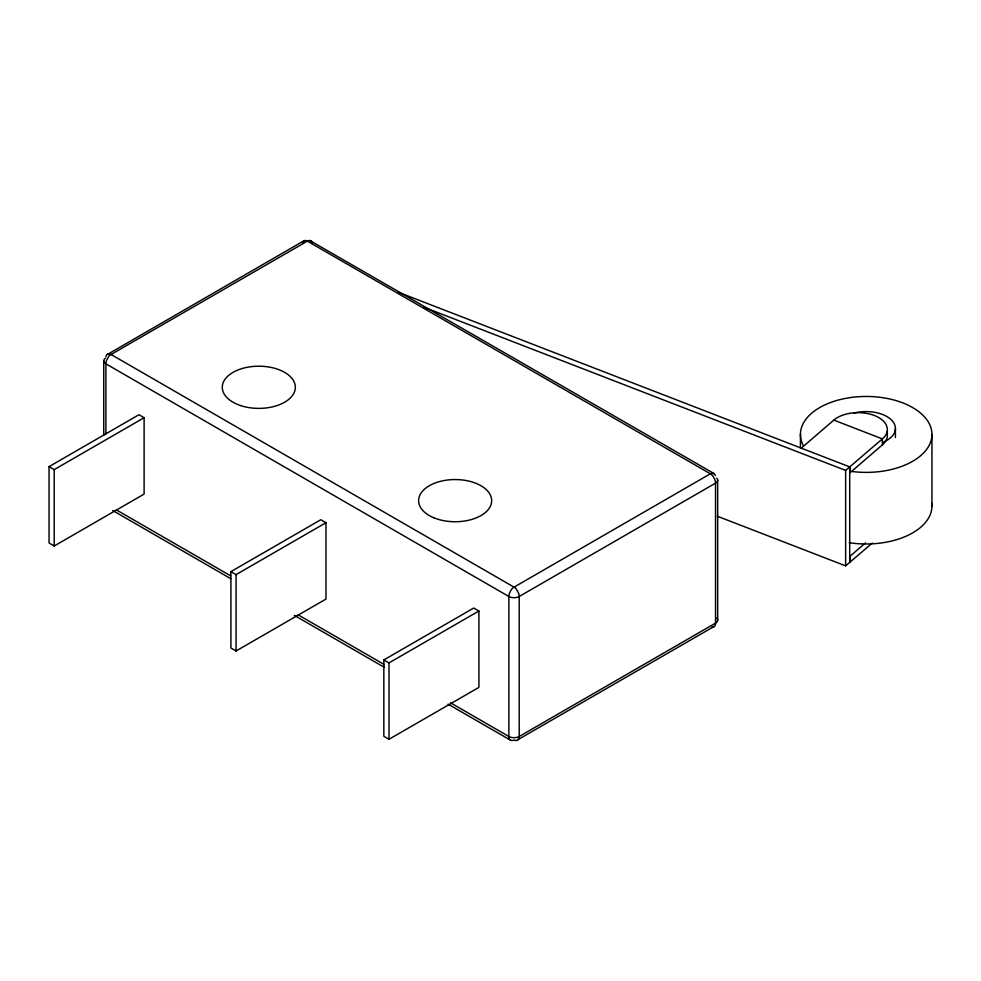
<?xml version="1.0" encoding="UTF-8"?>
<svg xmlns="http://www.w3.org/2000/svg" width="981" height="981" viewBox="0 0 981 981"><rect width="100%" height="100%" fill="white"/><g stroke="black" fill="none" stroke-linecap="round" stroke-linejoin="round"><path stroke-width="1.47" d="M717.675 620.151L717.675 480.163M302.786 241.927L305.005 240.468A6.941 4.01 60 0 1 307.372 241.13L710.367 473.798A6.941 4.01 60 0 1 712.746 475.883L714.695 479.169A8.167 4.721 60 0 1 715.529 483.143L715.529 623.143A8.167 4.721 60 0 1 714.695 626.136L516.411 740.532A6.941 4.01 60 0 1 514.498 740.115M801.281 448.145L833.825 420.113A29.222 16.873 0 0 1 874.378 415.49A29.222 16.873 0 0 1 882.385 438.899L882.385 444.859L849.84 472.903L849.84 466.931L398.421 292.289M717.332 516.227L845.634 565.865L845.634 470.414L882.385 438.899L833.825 420.113M865.549 542.885L849.84 556.423L849.84 562.383M845.634 565.865L872.281 543.057M303.73 240.885L106.721 354.864A8.167 4.721 60 0 0 105.973 356.753M517.698 740.115L518.63 739.073A8.216 4.746 60 0 0 519.207 736.486L519.207 596.497A8.216 4.746 60 0 0 518.63 593.235L516.411 589.225A6.941 4.01 60 0 0 514.044 587.141A6.941 4.01 -60 0 0 511.665 589.225L509.715 592.524A8.167 4.721 -60 0 0 508.881 596.485L508.869 736.486A8.167 4.721 -60 0 0 509.715 739.49L511.665 740.532A6.941 4.01 -60 0 0 513.578 740.115M49.05 466.637L138.946 414.73L144.109 417.722L144.109 494.081L54.213 545.988L49.05 542.996L49.05 466.637L54.213 469.617L144.109 417.722M230.915 571.629L320.812 519.734L325.974 522.714L325.974 599.072L236.078 650.979L230.915 648L230.915 571.629L236.078 574.621L325.974 522.714M383.841 659.931L473.737 608.024L478.912 611.004L478.912 687.374L389.003 739.269L383.841 736.29L383.841 659.931L389.003 662.911L478.912 611.004M107.395 354.239L108.67 353.822A6.941 4.01 60 0 1 111.049 354.484L514.044 587.141L710.367 473.798A6.941 4.01 -60 0 1 712.746 473.136L714.953 474.583A8.216 4.746 -60 0 1 715.333 475.54M714.021 626.761L712.746 627.178A6.941 4.01 60 0 1 711.789 627.092M423.645 307.127L845.634 470.414M714.021 473.553L309.751 240.468A6.941 4.01 -60 0 0 307.372 241.13L111.049 354.484A6.941 4.01 -60 0 0 108.67 356.557L106.463 360.567A8.216 4.746 -60 0 0 105.887 363.828L105.887 433.823M116.481 509.948L230.486 575.761M298.101 614.805L384.258 664.542M450.549 702.813L508.869 736.486A7.308 4.218 0 0 0 519.207 736.486L715.529 623.143A7.308 4.218 0 0 0 716.755 618.104M112.692 510.512L230.682 578.631M294.312 615.369L384.454 667.411M448.084 704.137L510.39 740.115M311.026 240.885L311.7 241.51A8.167 4.721 -60 0 1 312.338 242.871M931.95 434.424L931.95 506.012M895.42 428.452L895.42 437.563M849.705 466.907L849.705 562.371M800.435 434.424L800.435 448.133M389.003 662.911L389.003 739.269M236.078 574.621L236.078 650.979M103.741 360.849L103.741 435.405M54.213 469.617L54.213 545.988M803.096 445.116A65.764 37.965 0 0 1 858.387 396.729A65.764 37.965 0 0 1 931.876 436.226A65.764 37.965 0 0 1 852.207 471.518M931.778 503.302A65.764 37.965 0 0 1 849.166 542.689M854.046 413.111A29.222 16.873 0 0 1 891.324 419.843A29.222 16.873 0 0 1 883.709 441.965M886.775 432.204A29.222 16.873 0 0 1 882.385 444.859M105.433 358.139A7.308 4.218 0 0 0 105.887 363.828L508.869 596.497A7.308 4.218 0 0 0 519.207 596.497L715.529 483.143A7.308 4.218 0 0 0 716.755 478.115M302.406 242.871A8.216 4.746 60 0 1 302.577 242.381M240.541 405.558A36.53 21.091 0 0 0 295.342 387.287A36.53 21.091 0 0 0 240.541 369.028A36.53 21.091 0 0 0 240.541 405.558M433.7 517.723A36.53 21.091 0 0 0 491.481 502.824A36.53 21.091 0 0 0 440.236 481.389A36.53 21.091 0 0 0 433.7 517.723"/></g></svg>
